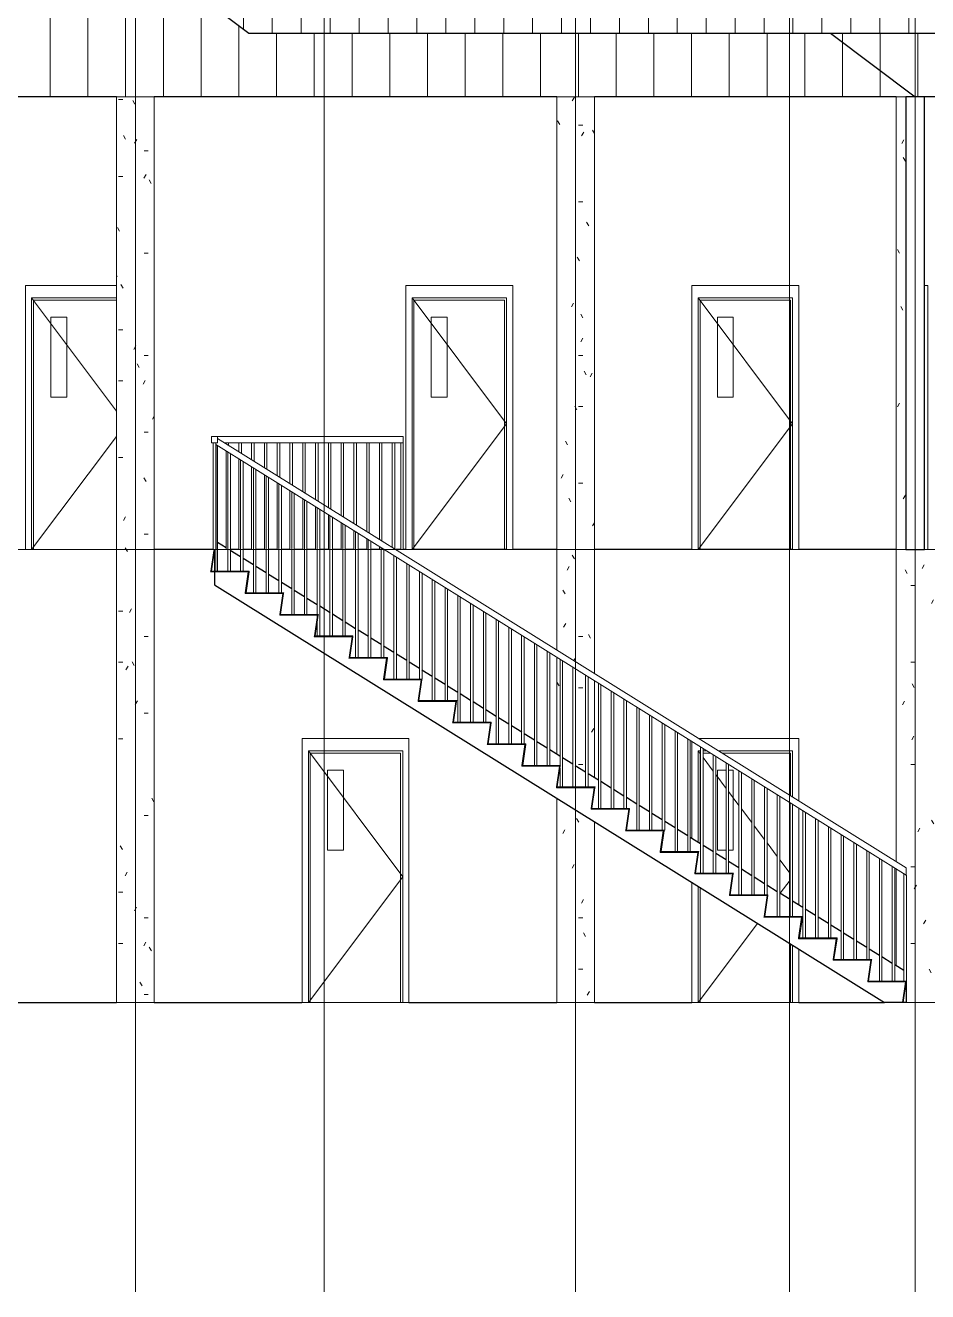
# Model space of a CAD drawing. Header units: millimetres. Extents: x 5566 to 87041, y 4768 to 57472.
# Drawn here: x 64857 to 72032, y 42087 to 52151 of the extents above; entities that cross this region are included whole.
import ezdxf

# ---------------------------------------------------------------- set-up
doc = ezdxf.new("R2010")
doc.units = ezdxf.units.MM
doc.layers.get('0').update_dxf_attribs({"color": 250})
for name, color, linetype, lineweight in [('A-DOOR', 255, 'Continuous', 15), ('A-DOOR-FRAM', 255, 'Continuous', 18), ('A-FLOR-HRAL', 255, 'Continuous', 9)]:
    doc.layers.add(name, color=color, linetype=linetype, lineweight=lineweight)
pattern_1 = [(0, (70270.64, 49527.88), (812.8, 203.2), [33.528, -576.072, 33.528, -576.072, -3251.2]), (0, (70270.64, 49527.88), (812.8, 203.2), [-1219.2, 33.528, -1185.672, 33.528, -576.072, -1422.4]), (0, (70270.64, 49527.88), (812.8, 203.2), [-3048, 33.528, -372.872, 33.528, -982.472]), (120, (70575.44, 49629.48), (-582.3764, 602.3054), [33.528, -576.072, 33.528, -3827.272]), (120, (70575.44, 49629.48), (-582.3764, 602.3054), [-643.128, -576.072, 33.528, -1185.672, -2032]), (120, (70575.44, 49629.48), (-582.3764, 602.3054), [-2438.4, 33.528, -576.072, 33.528, -1388.872]), (120, (70575.44, 49629.48), (-582.3764, 602.3054), [-3081.528, -372.872, 33.528, -982.472]), (240, (70677.04, 50035.88), (-230.4236, -805.5054), [33.528, -576.072, 33.528, -3827.272]), (240, (70677.04, 50035.88), (-230.4236, -805.5054), [-643.128, -576.072, 33.528, -1185.672, -2032]), (240, (70677.04, 50035.88), (-230.4236, -805.5054), [-2438.4, 33.528, -576.072, 33.528, -1388.872]), (240, (70677.04, 50035.88), (-230.4236, -805.5054), [-3081.528, -372.872, 33.528, -982.472])]

# ---------------------------------------------------------------- blocks, each defined once
blk = doc.blocks.new('M_Door-Passage-Single-Vision_Lite - 750 x 2000mm-V1-Section 3')
at = {"layer": 'A-DOOR'}
for p, q in [((-5447, 2000), (-4697, 1000)), ((-5295, 1848), (-5168, 1848)), ((-5295, 1213), (-5295, 1848)), ((-5168, 1848), (-5168, 1213)), ((-5168, 1213), (-5295, 1213)), ((-4697, 1000), (-5447, 0)), ((-5432, 0), (-4713, 0))]:
    blk.add_line(p, q, dxfattribs=at)
at = {"layer": 'A-DOOR-FRAM'}
for p, q in [((-4647, 2100), (-5497, 2100)), ((-5497, 2100), (-5497, 0)), ((-4647, 2100), (-4647, 0)), ((-5447, 2000), (-4697, 2000)), ((-5447, 0), (-5447, 2000)), ((-5432, 1984), (-4713, 1984)), ((-5432, 0), (-5432, 1984)), ((-4713, 1984), (-4713, 0)), ((-4697, 2000), (-4697, 0)), ((-5497, 0), (-5447, 0)), ((-5447, 0), (-5432, 0)), ((-4697, 0), (-4713, 0)), ((-4647, 0), (-4697, 0))]:
    blk.add_line(p, q, dxfattribs=at)
blk = doc.blocks.new('M_Door-Passage-Single-Vision_Lite - 750 x 2000mm-V2-Section 3')
at = {"layer": 'A-DOOR'}
for p, q in [((-2347, 2000), (-2328, 1974)), ((-2308, 1948), (-2227, 1839)), ((-2207, 1812), (-2125, 1703)), ((-2195, 1848), (-2125, 1848)), ((-2195, 1213), (-2195, 1848)), ((-2105, 1848), (-2068, 1848)), ((-2068, 1848), (-2068, 1213)), ((-2105, 1677), (-2023, 1568)), ((-2003, 1541), (-1922, 1432)), ((-1902, 1406), (-1820, 1297)), ((-2125, 1213), (-2195, 1213)), ((-2068, 1213), (-2105, 1213)), ((-1800, 1270), (-1719, 1161)), ((-1699, 1135), (-1617, 1026)), ((-1617, 974), (-1695, 870)), ((-1876, 629), (-2347, 0)), ((-2332, 0), (-1613, 0))]:
    blk.add_line(p, q, dxfattribs=at)
at = {"layer": 'A-DOOR-FRAM'}
for p, q in [((-2397, 2075), (-2397, 1308)), ((-1547, 2100), (-2343, 2100)), ((-1547, 2100), (-1547, 1604)), ((-2347, 2000), (-2328, 2000)), ((-2347, 1277), (-2347, 2000)), ((-2332, 1984), (-2328, 1984)), ((-2332, 1267), (-2332, 1984)), ((-2308, 2000), (-2277, 2000)), ((-2308, 1984), (-2251, 1984)), ((-2182, 2000), (-1597, 2000)), ((-2157, 1984), (-1613, 1984)), ((-1613, 1984), (-1613, 1645)), ((-1597, 2000), (-1597, 1636)), ((-1547, 1545), (-1547, 778)), ((-2397, 954), (-2397, 0)), ((-2347, 0), (-2347, 923)), ((-2332, 0), (-2332, 913)), ((-1613, 466), (-1613, 0)), ((-1597, 456), (-1597, 0)), ((-1547, 425), (-1547, 0)), ((-2397, 0), (-2347, 0)), ((-2347, 0), (-2332, 0)), ((-1597, 0), (-1613, 0)), ((-1547, 0), (-1597, 0))]:
    blk.add_line(p, q, dxfattribs=at)
blk = doc.blocks.new('M_Door-Passage-Single-Vision_Lite - 750 x 2000mm-V4-Section 3')
at = {"layer": 'A-DOOR'}
for p, q in [((-2347, 5600), (-1597, 4600)), ((-2195, 5448), (-2068, 5448)), ((-2195, 4813), (-2195, 5448)), ((-2068, 5448), (-2068, 4813)), ((-2068, 4813), (-2195, 4813)), ((-1597, 4600), (-2347, 3600))]:
    blk.add_line(p, q, dxfattribs=at)
at = {"layer": 'A-DOOR-FRAM'}
for p, q in [((-1547, 5700), (-2397, 5700)), ((-2397, 5700), (-2397, 3600)), ((-1547, 5700), (-1547, 3600)), ((-2347, 5600), (-1597, 5600)), ((-2347, 3600), (-2347, 5600)), ((-2332, 5584), (-1613, 5584)), ((-2332, 3600), (-2332, 5584)), ((-1613, 5584), (-1613, 3600)), ((-1597, 5600), (-1597, 3600)), ((-2397, 3600), (-2347, 3600)), ((-1547, 3600), (-1597, 3600))]:
    blk.add_line(p, q, dxfattribs=at)
blk = doc.blocks.new('M_Door-Passage-Single-Vision_Lite - 750 x 2000mm-V5-Section 3')
at = {"layer": 'A-DOOR'}
for p, q in [((-7647, 5600), (-6972, 4700)), ((-7495, 5448), (-7368, 5448)), ((-7495, 4813), (-7495, 5448)), ((-7368, 5448), (-7368, 4813)), ((-7368, 4813), (-7495, 4813)), ((-6972, 4500), (-7647, 3600)), ((-7632, 3600), (-6972, 3600))]:
    blk.add_line(p, q, dxfattribs=at)
at = {"layer": 'A-DOOR-FRAM'}
for p, q in [((-6972, 5700), (-7697, 5700)), ((-7697, 5700), (-7697, 3600)), ((-7647, 5600), (-6972, 5600)), ((-7647, 3600), (-7647, 5600)), ((-7632, 5584), (-6972, 5584)), ((-7632, 3600), (-7632, 5584)), ((-7697, 3600), (-7647, 3600)), ((-7647, 3600), (-7632, 3600))]:
    blk.add_line(p, q, dxfattribs=at)
blk = doc.blocks.new('M_Door-Passage-Single-Vision_Lite - 750 x 2000mm-V3-Section 3')
at = {"layer": 'A-DOOR-FRAM'}
for p, q in [((2478, 2100), (2453, 2100)), ((2478, 2100), (2478, 0)), ((2478, 0), (2453, 0))]:
    blk.add_line(p, q, dxfattribs=at)
blk = doc.blocks.new('Railing - 20mm-1718728-Section 3')
at = {"layer": 'A-FLOR-HRAL'}
for p, q in [((-6169, 4426), (-6169, 3429)), ((-6189, 3429), (-6189, 3600))]:
    blk.add_line(p, q, dxfattribs=at)
blk = doc.blocks.new('Railing - 20mm-1718726-Section 3')
at = {"layer": 'A-FLOR-HRAL'}
for p, q in [((-6087, 3429), (-6087, 4376)), ((-6067, 4363), (-6067, 3429))]:
    blk.add_line(p, q, dxfattribs=at)
blk = doc.blocks.new('Railing - 20mm-1718724-Section 3')
at = {"layer": 'A-FLOR-HRAL'}
for p, q in [((-5986, 3429), (-5986, 4312)), ((-5966, 4300), (-5966, 3429))]:
    blk.add_line(p, q, dxfattribs=at)
blk = doc.blocks.new('Railing - 20mm-1718722-Section 3')
at = {"layer": 'A-FLOR-HRAL'}
for p, q in [((-5884, 3257), (-5884, 4249)), ((-5864, 4236), (-5864, 3257))]:
    blk.add_line(p, q, dxfattribs=at)
blk = doc.blocks.new('Railing - 20mm-1718720-Section 3')
at = {"layer": 'A-FLOR-HRAL'}
for p, q in [((-5783, 3257), (-5783, 4185)), ((-5763, 4173), (-5763, 3257))]:
    blk.add_line(p, q, dxfattribs=at)
blk = doc.blocks.new('Railing - 20mm-1718718-Section 3')
at = {"layer": 'A-FLOR-HRAL'}
for p, q in [((-5681, 3257), (-5681, 4122)), ((-5661, 4110), (-5661, 3257))]:
    blk.add_line(p, q, dxfattribs=at)
blk = doc.blocks.new('Railing - 20mm-1718716-Section 3')
at = {"layer": 'A-FLOR-HRAL'}
for p, q in [((-5579, 3086), (-5579, 4059)), ((-5559, 4046), (-5559, 3086))]:
    blk.add_line(p, q, dxfattribs=at)
blk = doc.blocks.new('Railing - 20mm-1718714-Section 3')
at = {"layer": 'A-FLOR-HRAL'}
for p, q in [((-5478, 3086), (-5478, 3995)), ((-5458, 3983), (-5458, 3086))]:
    blk.add_line(p, q, dxfattribs=at)
blk = doc.blocks.new('Railing - 20mm-1718712-Section 3')
at = {"layer": 'A-FLOR-HRAL'}
for p, q in [((-5376, 3086), (-5376, 3932)), ((-5356, 3920), (-5356, 2914)), ((-5376, 3068), (-5376, 3080)), ((-5376, 2914), (-5376, 3027))]:
    blk.add_line(p, q, dxfattribs=at)
blk = doc.blocks.new('Railing - 20mm-1718710-Section 3')
at = {"layer": 'A-FLOR-HRAL'}
for p, q in [((-5275, 2914), (-5275, 3869)), ((-5255, 3856), (-5255, 2914))]:
    blk.add_line(p, q, dxfattribs=at)
blk = doc.blocks.new('Railing - 20mm-1718708-Section 3')
at = {"layer": 'A-FLOR-HRAL'}
for p, q in [((-5173, 2914), (-5173, 3805)), ((-5153, 3793), (-5153, 2914))]:
    blk.add_line(p, q, dxfattribs=at)
blk = doc.blocks.new('Railing - 20mm-1718706-Section 3')
at = {"layer": 'A-FLOR-HRAL'}
for p, q in [((-5071, 2743), (-5071, 3742)), ((-5051, 3730), (-5051, 2743))]:
    blk.add_line(p, q, dxfattribs=at)
blk = doc.blocks.new('Railing - 20mm-1718704-Section 3')
at = {"layer": 'A-FLOR-HRAL'}
for p, q in [((-4970, 2743), (-4970, 3679)), ((-4950, 3666), (-4950, 2743))]:
    blk.add_line(p, q, dxfattribs=at)
blk = doc.blocks.new('Railing - 20mm-1718702-Section 3')
at = {"layer": 'A-FLOR-HRAL'}
for p, q in [((-4868, 2743), (-4868, 3615)), ((-4848, 3603), (-4848, 2743))]:
    blk.add_line(p, q, dxfattribs=at)
blk = doc.blocks.new('Railing - 20mm-1718700-Section 3')
at = {"layer": 'A-FLOR-HRAL'}
for p, q in [((-4767, 2571), (-4767, 3552)), ((-4747, 3540), (-4747, 2571))]:
    blk.add_line(p, q, dxfattribs=at)
blk = doc.blocks.new('Railing - 20mm-1718698-Section 3')
at = {"layer": 'A-FLOR-HRAL'}
for p, q in [((-4665, 2571), (-4665, 3489)), ((-4645, 3476), (-4645, 2571))]:
    blk.add_line(p, q, dxfattribs=at)
blk = doc.blocks.new('Railing - 20mm-1718696-Section 3')
at = {"layer": 'A-FLOR-HRAL'}
for p, q in [((-4563, 2571), (-4563, 3425)), ((-4543, 3413), (-4543, 2571))]:
    blk.add_line(p, q, dxfattribs=at)
blk = doc.blocks.new('Railing - 20mm-1718694-Section 3')
at = {"layer": 'A-FLOR-HRAL'}
for p, q in [((-4462, 2400), (-4462, 3362)), ((-4442, 3350), (-4442, 2400))]:
    blk.add_line(p, q, dxfattribs=at)
blk = doc.blocks.new('Railing - 20mm-1718692-Section 3')
at = {"layer": 'A-FLOR-HRAL'}
for p, q in [((-4360, 2400), (-4360, 3299)), ((-4340, 3286), (-4340, 2400))]:
    blk.add_line(p, q, dxfattribs=at)
blk = doc.blocks.new('Railing - 20mm-1694394-Section 3')
at = {"layer": 'A-FLOR-HRAL'}
for p, q in [((-4259, 2229), (-4259, 3235)), ((-4239, 3223), (-4239, 2229))]:
    blk.add_line(p, q, dxfattribs=at)
blk = doc.blocks.new('Railing - 20mm-1694392-Section 3')
at = {"layer": 'A-FLOR-HRAL'}
for p, q in [((-4157, 2229), (-4157, 3172)), ((-4137, 3160), (-4137, 2229))]:
    blk.add_line(p, q, dxfattribs=at)
blk = doc.blocks.new('Railing - 20mm-1694390-Section 3')
at = {"layer": 'A-FLOR-HRAL'}
for p, q in [((-4055, 2229), (-4055, 3109)), ((-4035, 3096), (-4035, 2229))]:
    blk.add_line(p, q, dxfattribs=at)
blk = doc.blocks.new('Railing - 20mm-1694388-Section 3')
at = {"layer": 'A-FLOR-HRAL'}
for p, q in [((-3954, 2057), (-3954, 3045)), ((-3934, 3033), (-3934, 2057))]:
    blk.add_line(p, q, dxfattribs=at)
blk = doc.blocks.new('Railing - 20mm-1694386-Section 3')
at = {"layer": 'A-FLOR-HRAL'}
for p, q in [((-3852, 2057), (-3852, 2982)), ((-3832, 2970), (-3832, 2057))]:
    blk.add_line(p, q, dxfattribs=at)
blk = doc.blocks.new('Railing - 20mm-1694384-Section 3')
at = {"layer": 'A-FLOR-HRAL'}
for p, q in [((-3751, 2057), (-3751, 2919)), ((-3731, 2906), (-3731, 2057))]:
    blk.add_line(p, q, dxfattribs=at)
blk = doc.blocks.new('Railing - 20mm-1694382-Section 3')
at = {"layer": 'A-FLOR-HRAL'}
for p, q in [((-3649, 1886), (-3649, 2855)), ((-3629, 2843), (-3629, 1886))]:
    blk.add_line(p, q, dxfattribs=at)
blk = doc.blocks.new('Railing - 20mm-1694380-Section 3')
at = {"layer": 'A-FLOR-HRAL'}
for p, q in [((-3547, 1886), (-3547, 2792)), ((-3527, 2780), (-3527, 1886))]:
    blk.add_line(p, q, dxfattribs=at)
blk = doc.blocks.new('Railing - 20mm-1694378-Section 3')
at = {"layer": 'A-FLOR-HRAL'}
for p, q in [((-3446, 1886), (-3446, 2729)), ((-3426, 2716), (-3426, 1714)), ((-3446, 1714), (-3446, 1864))]:
    blk.add_line(p, q, dxfattribs=at)
blk = doc.blocks.new('Railing - 20mm-1694376-Section 3')
at = {"layer": 'A-FLOR-HRAL'}
for p, q in [((-3344, 1714), (-3344, 2665)), ((-3324, 2653), (-3324, 1714))]:
    blk.add_line(p, q, dxfattribs=at)
blk = doc.blocks.new('Railing - 20mm-1694374-Section 3')
at = {"layer": 'A-FLOR-HRAL'}
for p, q in [((-3243, 1714), (-3243, 2602)), ((-3223, 2590), (-3223, 1714))]:
    blk.add_line(p, q, dxfattribs=at)
blk = doc.blocks.new('Railing - 20mm-1694372-Section 3')
at = {"layer": 'A-FLOR-HRAL'}
for p, q in [((-3141, 1543), (-3141, 2539)), ((-3121, 2526), (-3121, 1543))]:
    blk.add_line(p, q, dxfattribs=at)
blk = doc.blocks.new('Railing - 20mm-1694370-Section 3')
at = {"layer": 'A-FLOR-HRAL'}
for p, q in [((-3039, 1543), (-3039, 2475)), ((-3019, 2463), (-3019, 1543))]:
    blk.add_line(p, q, dxfattribs=at)
blk = doc.blocks.new('Railing - 20mm-1694368-Section 3')
at = {"layer": 'A-FLOR-HRAL'}
for p, q in [((-2938, 1543), (-2938, 2412)), ((-2918, 2400), (-2918, 1543))]:
    blk.add_line(p, q, dxfattribs=at)
blk = doc.blocks.new('Railing - 20mm-1694366-Section 3')
at = {"layer": 'A-FLOR-HRAL'}
for p, q in [((-2836, 1371), (-2836, 2349)), ((-2816, 2336), (-2816, 1371))]:
    blk.add_line(p, q, dxfattribs=at)
blk = doc.blocks.new('Railing - 20mm-1694364-Section 3')
at = {"layer": 'A-FLOR-HRAL'}
for p, q in [((-2735, 1371), (-2735, 2285)), ((-2715, 2273), (-2715, 1371))]:
    blk.add_line(p, q, dxfattribs=at)
blk = doc.blocks.new('Railing - 20mm-1694362-Section 3')
at = {"layer": 'A-FLOR-HRAL'}
for p, q in [((-2633, 1371), (-2633, 2222)), ((-2613, 2210), (-2613, 1371)), ((-2618, 1371), (-2613, 1371))]:
    blk.add_line(p, q, dxfattribs=at)
blk = doc.blocks.new('Railing - 20mm-1694360-Section 3')
at = {"layer": 'A-FLOR-HRAL'}
for p, q in [((-2531, 1200), (-2531, 2159)), ((-2511, 2146), (-2511, 1200))]:
    blk.add_line(p, q, dxfattribs=at)
blk = doc.blocks.new('Railing - 20mm-1694358-Section 3')
at = {"layer": 'A-FLOR-HRAL'}
for p, q in [((-2430, 1200), (-2430, 2095)), ((-2410, 2083), (-2410, 1200))]:
    blk.add_line(p, q, dxfattribs=at)
blk = doc.blocks.new('Railing - 20mm-1694356-Section 3')
at = {"layer": 'A-FLOR-HRAL'}
for p, q in [((-2328, 1029), (-2328, 2032)), ((-2308, 2020), (-2308, 1029))]:
    blk.add_line(p, q, dxfattribs=at)
blk = doc.blocks.new('Railing - 20mm-1694354-Section 3')
at = {"layer": 'A-FLOR-HRAL'}
for p, q in [((-2227, 1029), (-2227, 1969)), ((-2207, 1956), (-2207, 1029))]:
    blk.add_line(p, q, dxfattribs=at)
blk = doc.blocks.new('Railing - 20mm-1694352-Section 3')
at = {"layer": 'A-FLOR-HRAL'}
for p, q in [((-2125, 1029), (-2125, 1905)), ((-2105, 1893), (-2105, 1029))]:
    blk.add_line(p, q, dxfattribs=at)
blk = doc.blocks.new('Railing - 20mm-1694350-Section 3')
at = {"layer": 'A-FLOR-HRAL'}
for p, q in [((-2023, 857), (-2023, 1842)), ((-2003, 1830), (-2003, 857))]:
    blk.add_line(p, q, dxfattribs=at)
blk = doc.blocks.new('Railing - 20mm-1694348-Section 3')
at = {"layer": 'A-FLOR-HRAL'}
for p, q in [((-1922, 857), (-1922, 1779)), ((-1902, 1766), (-1902, 857))]:
    blk.add_line(p, q, dxfattribs=at)
blk = doc.blocks.new('Railing - 20mm-1694346-Section 3')
at = {"layer": 'A-FLOR-HRAL'}
for p, q in [((-1820, 857), (-1820, 1715)), ((-1800, 1703), (-1800, 857))]:
    blk.add_line(p, q, dxfattribs=at)
blk = doc.blocks.new('Railing - 20mm-1694344-Section 3')
at = {"layer": 'A-FLOR-HRAL'}
for p, q in [((-1719, 686), (-1719, 1652)), ((-1699, 1640), (-1699, 686))]:
    blk.add_line(p, q, dxfattribs=at)
blk = doc.blocks.new('Railing - 20mm-1694342-Section 3')
at = {"layer": 'A-FLOR-HRAL'}
for p, q in [((-1617, 686), (-1617, 1589)), ((-1597, 1576), (-1597, 686))]:
    blk.add_line(p, q, dxfattribs=at)
blk = doc.blocks.new('Railing - 20mm-1694340-Section 3')
at = {"layer": 'A-FLOR-HRAL'}
for p, q in [((-1515, 514), (-1515, 1525)), ((-1495, 1513), (-1495, 514))]:
    blk.add_line(p, q, dxfattribs=at)
blk = doc.blocks.new('Railing - 20mm-1694338-Section 3')
at = {"layer": 'A-FLOR-HRAL'}
for p, q in [((-1414, 514), (-1414, 1462)), ((-1394, 1450), (-1394, 514))]:
    blk.add_line(p, q, dxfattribs=at)
blk = doc.blocks.new('Railing - 20mm-1694336-Section 3')
at = {"layer": 'A-FLOR-HRAL'}
for p, q in [((-1312, 514), (-1312, 1399)), ((-1292, 1386), (-1292, 514))]:
    blk.add_line(p, q, dxfattribs=at)
blk = doc.blocks.new('Railing - 20mm-1694334-Section 3')
at = {"layer": 'A-FLOR-HRAL'}
for p, q in [((-1211, 343), (-1211, 1335)), ((-1191, 1323), (-1191, 343))]:
    blk.add_line(p, q, dxfattribs=at)
blk = doc.blocks.new('Railing - 20mm-1694332-Section 3')
at = {"layer": 'A-FLOR-HRAL'}
for p, q in [((-1109, 343), (-1109, 1272)), ((-1089, 1260), (-1089, 343))]:
    blk.add_line(p, q, dxfattribs=at)
blk = doc.blocks.new('Railing - 20mm-1694330-Section 3')
at = {"layer": 'A-FLOR-HRAL'}
for p, q in [((-1007, 343), (-1007, 1209)), ((-987, 1196), (-987, 343))]:
    blk.add_line(p, q, dxfattribs=at)
blk = doc.blocks.new('Railing - 20mm-1694328-Section 3')
at = {"layer": 'A-FLOR-HRAL'}
for p, q in [((-906, 171), (-906, 1145)), ((-886, 1133), (-886, 171))]:
    blk.add_line(p, q, dxfattribs=at)
blk = doc.blocks.new('Railing - 20mm-1694326-Section 3')
at = {"layer": 'A-FLOR-HRAL'}
for p, q in [((-804, 171), (-804, 1082)), ((-784, 1070), (-784, 171))]:
    blk.add_line(p, q, dxfattribs=at)
blk = doc.blocks.new('Railing - 20mm-1694324-Section 3')
at = {"layer": 'A-FLOR-HRAL'}
for p, q in [((-6173, 4429), (-6173, 3429)), ((-6193, 3429), (-6193, 3600))]:
    blk.add_line(p, q, dxfattribs=at)
blk = doc.blocks.new('Railing - 20mm-1694322-Section 3')
at = {"layer": 'A-FLOR-HRAL'}
for p, q in [((-712, 171), (-712, 1025)), ((-692, 1012), (-692, 171))]:
    blk.add_line(p, q, dxfattribs=at)
blk = doc.blocks.new('Railing - Railing-1694290-Section 3')
for name in ['Railing - 20mm-1694324-Section 3', 'Railing - 20mm-1718728-Section 3', 'Railing - 20mm-1718726-Section 3', 'Railing - 20mm-1718724-Section 3', 'Railing - 20mm-1718722-Section 3', 'Railing - 20mm-1718720-Section 3', 'Railing - 20mm-1718718-Section 3', 'Railing - 20mm-1718716-Section 3', 'Railing - 20mm-1718714-Section 3', 'Railing - 20mm-1718712-Section 3', 'Railing - 20mm-1718710-Section 3', 'Railing - 20mm-1718708-Section 3', 'Railing - 20mm-1718706-Section 3', 'Railing - 20mm-1718704-Section 3', 'Railing - 20mm-1718702-Section 3', 'Railing - 20mm-1718700-Section 3', 'Railing - 20mm-1718698-Section 3', 'Railing - 20mm-1718696-Section 3', 'Railing - 20mm-1718694-Section 3', 'Railing - 20mm-1718692-Section 3', 'Railing - 20mm-1694394-Section 3', 'Railing - 20mm-1694392-Section 3', 'Railing - 20mm-1694390-Section 3', 'Railing - 20mm-1694388-Section 3', 'Railing - 20mm-1694386-Section 3', 'Railing - 20mm-1694384-Section 3', 'Railing - 20mm-1694382-Section 3', 'Railing - 20mm-1694380-Section 3', 'Railing - 20mm-1694378-Section 3', 'Railing - 20mm-1694376-Section 3', 'Railing - 20mm-1694374-Section 3', 'Railing - 20mm-1694372-Section 3', 'Railing - 20mm-1694370-Section 3', 'Railing - 20mm-1694368-Section 3', 'Railing - 20mm-1694366-Section 3', 'Railing - 20mm-1694364-Section 3', 'Railing - 20mm-1694362-Section 3', 'Railing - 20mm-1694360-Section 3', 'Railing - 20mm-1694358-Section 3', 'Railing - 20mm-1694356-Section 3', 'Railing - 20mm-1694354-Section 3', 'Railing - 20mm-1694352-Section 3', 'Railing - 20mm-1694350-Section 3', 'Railing - 20mm-1694348-Section 3', 'Railing - 20mm-1694346-Section 3', 'Railing - 20mm-1694344-Section 3', 'Railing - 20mm-1694342-Section 3', 'Railing - 20mm-1694340-Section 3', 'Railing - 20mm-1694338-Section 3', 'Railing - 20mm-1694336-Section 3', 'Railing - 20mm-1694334-Section 3', 'Railing - 20mm-1694332-Section 3', 'Railing - 20mm-1694330-Section 3', 'Railing - 20mm-1694328-Section 3', 'Railing - 20mm-1694326-Section 3', 'Railing - 20mm-1694322-Section 3']:
    blk.add_blockref(name, (0, 0))
blk = doc.blocks.new('Top Rail Type - Top Rail_Internal_-1694300-Section 3')
at = {"layer": 'A-FLOR-HRAL'}
for p, q in [((-6183, 4435), (-693, 1013)), ((-693, 1071), (-6168, 4484)), ((-693, 1071), (-693, 1013))]:
    blk.add_line(p, q, dxfattribs=at)
blk = doc.blocks.new('Railing - 20mm-V8-Section 3')
at = {"layer": 'A-FLOR-HRAL'}
for p, q in [((-4712, 3600), (-4712, 4450)), ((-4692, 3600), (-4692, 4450)), ((-4712, 3600), (-4692, 3600))]:
    blk.add_line(p, q, dxfattribs=at)
blk = doc.blocks.new('Railing - 20mm-V9-Section 3')
at = {"layer": 'A-FLOR-HRAL'}
for p, q in [((-6203, 4450), (-6203, 3600)), ((-6183, 3600), (-6183, 4450)), ((-6203, 3600), (-6183, 3600))]:
    blk.add_line(p, q, dxfattribs=at)
blk = doc.blocks.new('Railing - 20mm-V10-Section 3')
at = {"layer": 'A-FLOR-HRAL'}
for p, q in [((-6101, 4443), (-6101, 4450)), ((-6081, 4430), (-6081, 4450)), ((-6101, 3600), (-6101, 4384)), ((-6101, 3600), (-6087, 3600))]:
    blk.add_line(p, q, dxfattribs=at)
blk = doc.blocks.new('Railing - 20mm-V11-Section 3')
at = {"layer": 'A-FLOR-HRAL'}
for p, q in [((-5999, 4380), (-5999, 4450)), ((-5979, 4367), (-5979, 4450)), ((-5999, 3600), (-5999, 4321)), ((-5999, 3600), (-5986, 3600))]:
    blk.add_line(p, q, dxfattribs=at)
blk = doc.blocks.new('Railing - 20mm-V12-Section 3')
at = {"layer": 'A-FLOR-HRAL'}
for p, q in [((-5898, 4316), (-5898, 4450)), ((-5878, 4304), (-5878, 4450)), ((-5898, 3600), (-5898, 4257)), ((-5898, 3600), (-5884, 3600))]:
    blk.add_line(p, q, dxfattribs=at)
blk = doc.blocks.new('Railing - 20mm-V13-Section 3')
at = {"layer": 'A-FLOR-HRAL'}
for p, q in [((-5796, 4253), (-5796, 4450)), ((-5776, 4240), (-5776, 4450)), ((-5796, 3600), (-5796, 4194)), ((-5796, 3600), (-5783, 3600))]:
    blk.add_line(p, q, dxfattribs=at)
blk = doc.blocks.new('Railing - 20mm-V14-Section 3')
at = {"layer": 'A-FLOR-HRAL'}
for p, q in [((-5695, 4190), (-5695, 4450)), ((-5675, 4177), (-5675, 4450)), ((-5695, 3600), (-5695, 4131)), ((-5695, 3600), (-5681, 3600))]:
    blk.add_line(p, q, dxfattribs=at)
blk = doc.blocks.new('Railing - 20mm-V15-Section 3')
at = {"layer": 'A-FLOR-HRAL'}
for p, q in [((-5593, 4126), (-5593, 4450)), ((-5573, 4114), (-5573, 4450)), ((-5593, 3600), (-5593, 4067)), ((-5593, 3600), (-5579, 3600))]:
    blk.add_line(p, q, dxfattribs=at)
blk = doc.blocks.new('Railing - 20mm-V16-Section 3')
at = {"layer": 'A-FLOR-HRAL'}
for p, q in [((-5491, 4063), (-5491, 4450)), ((-5471, 4050), (-5471, 4450)), ((-5491, 3600), (-5491, 4004)), ((-5491, 3600), (-5478, 3600))]:
    blk.add_line(p, q, dxfattribs=at)
blk = doc.blocks.new('Railing - 20mm-V17-Section 3')
at = {"layer": 'A-FLOR-HRAL'}
for p, q in [((-5390, 4000), (-5390, 4450)), ((-5370, 3987), (-5370, 4450)), ((-5390, 3600), (-5390, 3941)), ((-5390, 3600), (-5376, 3600))]:
    blk.add_line(p, q, dxfattribs=at)
blk = doc.blocks.new('Railing - 20mm-V18-Section 3')
at = {"layer": 'A-FLOR-HRAL'}
for p, q in [((-5288, 3936), (-5288, 4450)), ((-5268, 3924), (-5268, 4450)), ((-5288, 3600), (-5288, 3877)), ((-5288, 3600), (-5275, 3600))]:
    blk.add_line(p, q, dxfattribs=at)
blk = doc.blocks.new('Railing - 20mm-V19-Section 3')
at = {"layer": 'A-FLOR-HRAL'}
for p, q in [((-5187, 3873), (-5187, 4450)), ((-5167, 3860), (-5167, 4450)), ((-5187, 3600), (-5187, 3814)), ((-5187, 3600), (-5173, 3600))]:
    blk.add_line(p, q, dxfattribs=at)
blk = doc.blocks.new('Railing - 20mm-V20-Section 3')
at = {"layer": 'A-FLOR-HRAL'}
for p, q in [((-5085, 3810), (-5085, 4450)), ((-5065, 3797), (-5065, 4450)), ((-5085, 3600), (-5085, 3751)), ((-5085, 3600), (-5071, 3600))]:
    blk.add_line(p, q, dxfattribs=at)
blk = doc.blocks.new('Railing - 20mm-V21-Section 3')
at = {"layer": 'A-FLOR-HRAL'}
for p, q in [((-4983, 3746), (-4983, 4450)), ((-4963, 3734), (-4963, 4450)), ((-4983, 3600), (-4983, 3687)), ((-4983, 3600), (-4970, 3600))]:
    blk.add_line(p, q, dxfattribs=at)
blk = doc.blocks.new('Railing - 20mm-V22-Section 3')
at = {"layer": 'A-FLOR-HRAL'}
for p, q in [((-4882, 3683), (-4882, 4450)), ((-4862, 3670), (-4862, 4450)), ((-4882, 3600), (-4882, 3624)), ((-4882, 3600), (-4868, 3600))]:
    blk.add_line(p, q, dxfattribs=at)
blk = doc.blocks.new('Railing - 20mm-V23-Section 3')
at = {"layer": 'A-FLOR-HRAL'}
for p, q in [((-4780, 3620), (-4780, 4450)), ((-4760, 3607), (-4760, 4450))]:
    blk.add_line(p, q, dxfattribs=at)
blk = doc.blocks.new('Railing - Railing-1718751-Section 3')
at = {"layer": 'A-FLOR-HRAL'}
for p, q in [((-6218, 4500), (-6218, 4450)), ((-6168, 4500), (-6218, 4500)), ((-6218, 4450), (-6168, 4450)), ((-6168, 4450), (-6168, 4500)), ((-4693, 4500), (-6168, 4500)), ((-4693, 4450), (-6112, 4450)), ((-4693, 4500), (-4693, 4450))]:
    blk.add_line(p, q, dxfattribs=at)
for name in ['Railing - 20mm-V9-Section 3', 'Railing - 20mm-V10-Section 3', 'Railing - 20mm-V11-Section 3', 'Railing - 20mm-V12-Section 3', 'Railing - 20mm-V13-Section 3', 'Railing - 20mm-V14-Section 3', 'Railing - 20mm-V15-Section 3', 'Railing - 20mm-V16-Section 3', 'Railing - 20mm-V17-Section 3', 'Railing - 20mm-V18-Section 3', 'Railing - 20mm-V19-Section 3', 'Railing - 20mm-V20-Section 3', 'Railing - 20mm-V21-Section 3', 'Railing - 20mm-V22-Section 3', 'Railing - 20mm-V23-Section 3', 'Railing - 20mm-V8-Section 3']:
    blk.add_blockref(name, (0, 0))
blk = doc.blocks.new('Top Rail Type - Top Rail_Internal_-1718892-Section 3')
at = {"layer": 'A-FLOR-HRAL'}
for p, q in [((-6218, 4500), (-6218, 4450)), ((-6168, 4500), (-6218, 4500)), ((-6218, 4450), (-6168, 4450)), ((-6168, 4450), (-6168, 4500)), ((-4693, 4500), (-6168, 4500)), ((-4693, 4450), (-6112, 4450)), ((-4693, 4500), (-4693, 4450))]:
    blk.add_line(p, q, dxfattribs=at)

msp = doc.modelspace()

# ---------------------------------------------------------------- hatches: boundary and pattern name
at = {"lineweight": 9}
h = msp.add_hatch(dxfattribs=at)
h.set_pattern_fill('FP_2', color=256, style=0, pattern_type=2)
h.set_pattern_definition([(0, (70270.64, 49527.88), (0, 230), []), (90, (70270.64, 49527.88), (-230, 1e-14), [])])
h.paths.add_polyline_path([(62731.88963, 51584.12846), (65019.38963, 53299.75346), (66634.27822, 52088.58702), (74259.27822, 52088.58702), (74931.88963, 51584.12846), (74931.88963, 51709.12846), (74259.27822, 52213.58702), (66634.27822, 52213.58702), (65019.38963, 53424.75346), (62731.88963, 51709.12846)])
h = msp.add_hatch(dxfattribs=at)
h.set_pattern_fill('FP_3', color=256, style=0, pattern_type=2)
h.set_pattern_definition([(90, (72554.33, 56206.77), (-300, 2e-14), [])])
h.paths.add_polyline_path([(70881.88963, 51584.12846), (71931.88963, 51584.12846), (71259.27822, 52088.58702), (66634.27822, 52088.58702), (65019.38963, 53299.75346), (62731.88963, 51584.12846), (70271.29213, 51584.12846)])
h = msp.add_hatch(dxfattribs=at)
h.set_pattern_fill('FP_5', color=256, style=0, pattern_type=2)
h.set_pattern_definition([(90, (72554.33, 54958.77), (-300, 2e-14), [])])
h.paths.add_polyline_path([(71947.83486, 51584.12846), (74931.88963, 51584.12846), (74259.27822, 52088.58702), (71259.27822, 52088.58702), (71931.88963, 51584.12846)])
h = msp.add_hatch(dxfattribs=at)
h.set_pattern_fill('FP_1', color=256, style=0, pattern_type=2)
h.set_pattern_definition(pattern_1)
h.paths.add_polyline_path([(65881.88963, 44384.12846), (65881.88963, 51584.12846), (65581.88963, 51584.12846), (65581.88963, 44384.12846)])
h = msp.add_hatch(dxfattribs=at)
h.set_pattern_fill('FP_1', color=256, style=0, pattern_type=2)
h.set_pattern_definition(pattern_1)
h.paths.add_polyline_path([(69381.88963, 44384.12846), (69381.88963, 45821.62904), (69081.88963, 46008.64203), (69081.88963, 44384.12846)])
h.paths.add_polyline_path([(69381.88963, 46175.14546), (69381.88963, 46942.53507), (69331.76677, 46973.78049), (69331.76677, 46206.39088)])
h.paths.add_polyline_path([(69311.76677, 46218.85841), (69311.76677, 46986.24802), (69230.16677, 47037.11555), (69230.16677, 46269.72594)])
h.paths.add_polyline_path([(69210.16677, 46282.19348), (69210.16677, 47049.58308), (69128.56677, 47100.45062), (69128.56677, 46333.06101)])
h.paths.add_polyline_path([(69108.56677, 46345.52854), (69108.56677, 47112.91815), (69081.88963, 47129.54806), (69081.88963, 46362.15845), (69107.90659, 46345.94008)])
h.paths.add_polyline_path([(69381.88963, 47001.45447), (69381.88963, 51584.12846), (69081.88963, 51584.12846), (69081.88963, 47188.46746), (69230.16677, 47096.03495)])
h = msp.add_hatch(dxfattribs=at)
h.set_pattern_fill('FP_1', color=256, style=0, pattern_type=2)
h.set_pattern_definition(pattern_1)
h.paths.add_polyline_path([(72081.88963, 44384.12846), (72081.88963, 47984.12846), (71856.88963, 47984.12846), (71856.88963, 51584.12846), (71781.88963, 51584.12846), (71781.88963, 45505.35058), (71861.76677, 45455.55703), (71862.26677, 44384.12846), (71947.83486, 44384.12846)])
h.paths.add_polyline_path([(71842.26677, 44641.40387), (71842.26677, 45408.79347), (71781.88963, 45446.43117), (71781.88963, 44679.04157), (71799.63049, 44667.98232)])
h = msp.add_hatch(dxfattribs=at)
h.set_pattern_fill('FP_1', color=256, style=0, pattern_type=2)
h.set_pattern_definition(pattern_1)
h.paths.add_polyline_path([(71856.88963, 47984.12846), (71856.88963, 51584.12846), (71781.88963, 51584.12846), (71781.88963, 47984.12846)])

# ---------------------------------------------------------------- linework, layer by layer
for p, q in [((65731.88963, 42087.31255), (65731.88963, 56172.36436)), ((67231.88963, 42087.31255), (67231.88963, 56172.36436)), ((69231.88963, 42087.31255), (69231.88963, 56172.36436)), ((70931.88963, 42087.31255), (70931.88963, 56172.36436)), ((71931.88963, 42087.31255), (71931.88963, 56172.36436)), ((54300, 51584.12846), (86241.27059, 51584.12846)), ((65581.88963, 44384.12846), (65581.88963, 51584.12846)), ((65581.88963, 51584.12846), (65881.88963, 51584.12846)), ((65881.88963, 44384.12846), (65881.88963, 51584.12846)), ((69081.88963, 47188.46746), (69081.88963, 51584.12846)), ((69081.88963, 51584.12846), (69381.88963, 51584.12846)), ((69381.88963, 47001.45447), (69381.88963, 51584.12846)), ((71781.88963, 45505.35058), (71781.88963, 51584.12846)), ((71856.88963, 51584.12846), (71781.88963, 51584.12846)), ((71781.88963, 47984.12846), (71781.88963, 51584.12846)), ((71856.88963, 51584.12846), (71781.88963, 51584.12846)), ((54300, 47984.12846), (86241.27059, 47984.12846)), ((71856.88963, 47984.12846), (71781.88963, 47984.12846)), ((69081.88963, 46362.15845), (69081.88963, 47129.54806)), ((69381.88963, 46175.14546), (69381.88963, 46942.53507)), ((69081.88963, 44384.12846), (69081.88963, 46008.64203)), ((69381.88963, 44384.12846), (69381.88963, 45821.62904)), ((71781.88963, 44679.04157), (71781.88963, 45446.43117)), ((54300, 44384.12846), (86241.27059, 44384.12846)), ((65881.88963, 44384.12846), (65581.88963, 44384.12846)), ((69381.88963, 44384.12846), (69081.88963, 44384.12846)), ((72081.88963, 44384.12846), (71861.76677, 44384.12846))]:
    msp.add_line(p, q, dxfattribs=at)
for p, q in [((65019.38963, 53299.75346), (66634.27822, 52088.58702)), ((66634.27822, 52088.58702), (74259.27822, 52088.58702)), ((71259.27822, 52088.58702), (71931.88963, 51584.12846)), ((65581.88963, 51584.12846), (62881.88963, 51584.12846)), ((69081.88963, 51584.12846), (65881.88963, 51584.12846)), ((71781.88963, 51584.12846), (69381.88963, 51584.12846)), ((72006.88963, 51584.12846), (71856.88963, 51584.12846)), ((71856.88963, 51584.12846), (71856.88963, 47984.12846)), ((72006.88963, 47984.12846), (72006.88963, 51584.12846)), ((74856.88963, 51584.12846), (72006.88963, 51584.12846)), ((66385.36677, 48043.10776), (66453.36677, 48000.71815)), ((66351.76677, 47984.12846), (65881.88963, 47984.12846)), ((66554.96677, 47984.12846), (66486.96677, 47984.12846)), ((66486.96677, 47979.7727), (66568.56677, 47928.90516)), ((66656.56677, 47984.12846), (66588.56677, 47984.12846)), ((66588.56677, 47916.43763), (66670.16677, 47865.5701)), ((66758.16677, 47984.12846), (66690.16677, 47984.12846)), ((66859.76677, 47984.12846), (66791.76677, 47984.12846)), ((66961.36677, 47984.12846), (66893.36677, 47984.12846)), ((67062.96677, 47984.12846), (66994.96677, 47984.12846)), ((67164.56677, 47984.12846), (67096.56677, 47984.12846)), ((67266.16677, 47984.12846), (67198.16677, 47984.12846)), ((67367.76677, 47984.12846), (67299.76677, 47984.12846)), ((67469.36677, 47984.12846), (67401.36677, 47984.12846)), ((67570.96677, 47984.12846), (67502.96677, 47984.12846)), ((67672.56677, 47984.12846), (67604.56677, 47984.12846)), ((67711.00023, 47984.12846), (67706.16677, 47984.12846)), ((67842.26677, 47984.12846), (67805.51677, 47984.12846)), ((67881.88963, 47984.12846), (67862.26677, 47984.12846)), ((68681.88963, 47984.12846), (67931.88963, 47984.12846)), ((69081.88963, 47984.12846), (68731.88963, 47984.12846)), ((70156.88963, 47984.12846), (69381.88963, 47984.12846)), ((70956.88963, 47984.12846), (70206.88963, 47984.12846)), ((71781.88963, 47984.12846), (71006.88963, 47984.12846)), ((71856.88963, 47984.12846), (72006.88963, 47984.12846)), ((66361.76677, 47806.69989), (66361.76677, 47704.30303)), ((66690.16677, 47853.10257), (66771.76677, 47802.23503)), ((66361.76677, 47704.30303), (71687.88015, 44384.12846)), ((66791.76677, 47789.7675), (66873.36677, 47738.89997)), ((66893.36677, 47726.43244), (66974.96677, 47675.5649)), ((66994.96677, 47663.09737), (67076.56677, 47612.22984)), ((67096.56677, 47599.76231), (67178.16677, 47548.89477)), ((67198.16677, 47536.42724), (67279.76677, 47485.55971)), ((67299.76677, 47473.09218), (67381.36677, 47422.22464)), ((67401.36677, 47409.75711), (67482.96677, 47358.88958)), ((67502.96677, 47346.42205), (67584.56677, 47295.55451)), ((67604.56677, 47283.08698), (67686.16677, 47232.21945)), ((67706.16677, 47219.75192), (67787.76677, 47168.88438)), ((67807.76677, 47156.41685), (67889.36677, 47105.54932)), ((67909.36677, 47093.08179), (67990.96677, 47042.21425)), ((68010.96677, 47029.74672), (68092.56677, 46978.87919)), ((68112.56677, 46966.41166), (68194.16677, 46915.54413)), ((68214.16677, 46903.07659), (68295.76677, 46852.20906)), ((68315.76677, 46839.74153), (68397.36677, 46788.874)), ((68417.36677, 46776.40646), (68498.96677, 46725.53893)), ((68518.96677, 46713.0714), (68600.56677, 46662.20387)), ((68620.56677, 46649.73633), (68702.16677, 46598.8688)), ((68722.16677, 46586.40127), (68803.76677, 46535.53374)), ((68823.76677, 46523.0662), (68905.36677, 46472.19867)), ((68925.36677, 46459.73114), (69006.96677, 46408.86361)), ((69026.96677, 46396.39607), (69107.90659, 46345.94008)), ((69128.56677, 46333.06101), (69210.16677, 46282.19348)), ((69230.16677, 46269.72594), (69311.76677, 46218.85841)), ((69331.76677, 46206.39088), (69413.36677, 46155.52335)), ((69433.36677, 46143.05581), (69514.96677, 46092.18828)), ((69534.96677, 46079.72075), (69616.56677, 46028.85322)), ((69636.56677, 46016.38568), (69718.16677, 45965.51815)), ((69738.16677, 45953.05062), (69819.76677, 45902.18309)), ((69839.76677, 45889.71555), (69921.36677, 45838.84802)), ((69941.36677, 45826.38049), (70022.96677, 45775.51296)), ((70042.96677, 45763.04542), (70124.56677, 45712.17789)), ((70144.56677, 45699.71036), (70226.16677, 45648.84283)), ((70246.16677, 45636.37529), (70327.76677, 45585.50776)), ((70347.76677, 45573.04023), (70429.36677, 45522.1727)), ((70449.36677, 45509.70516), (70530.96677, 45458.83763)), ((70550.96677, 45446.3701), (70632.56677, 45395.50257)), ((70652.56677, 45383.03503), (70734.16677, 45332.1675)), ((70754.16677, 45319.69997), (70835.76677, 45268.83244)), ((70855.76677, 45256.3649), (70937.36677, 45205.49737)), ((70957.36677, 45193.02984), (71038.96677, 45142.16231)), ((71058.96677, 45129.69477), (71140.56677, 45078.82724)), ((71160.56677, 45066.35971), (71242.16677, 45015.49218)), ((71262.16677, 45003.02464), (71343.76677, 44952.15711)), ((71363.76677, 44939.68958), (71445.36677, 44888.82205)), ((71465.36677, 44876.35451), (71546.96677, 44825.48698)), ((71566.96677, 44813.01945), (71648.56677, 44762.15192)), ((71668.56677, 44749.68438), (71750.16677, 44698.81685)), ((71770.16677, 44686.34932), (71842.26677, 44641.40387)), ((71861.76677, 44555.55703), (71861.76677, 44384.12846)), ((64706.88963, 44384.12846), (65581.88963, 44384.12846)), ((65881.88963, 44384.12846), (67056.88963, 44384.12846)), ((67906.88963, 44384.12846), (69081.88963, 44384.12846)), ((69381.88963, 44384.12846), (70156.88963, 44384.12846)), ((71006.88963, 44384.12846), (71687.88015, 44384.12846)), ((71830.7033, 44384.12846), (71687.88015, 44384.12846)), ((71861.76677, 44384.12846), (71836.76677, 44384.12846))]:
    msp.add_line(p, q)
at = {"lineweight": 18}
for p, q in [((66354.8283, 47978.12846), (66330.7033, 47812.69989)), ((66336.76677, 47812.69989), (66360.89177, 47978.12846)), ((66360.89177, 47978.12846), (66354.8283, 47978.12846)), ((66330.7033, 47812.69989), (66329.8283, 47806.69989)), ((66329.8283, 47806.69989), (66635.89177, 47806.69989)), ((66636.76677, 47812.69989), (66330.7033, 47812.69989)), ((66330.7033, 47812.69989), (66336.76677, 47812.69989)), ((66629.8283, 47806.69989), (66605.7033, 47641.27132)), ((66611.76677, 47641.27132), (66635.89177, 47806.69989)), ((66635.89177, 47806.69989), (66629.8283, 47806.69989)), ((66635.89177, 47806.69989), (66636.76677, 47812.69989)), ((66605.7033, 47641.27132), (66604.8283, 47635.27132)), ((66604.8283, 47635.27132), (66910.89177, 47635.27132)), ((66911.76677, 47641.27132), (66605.7033, 47641.27132)), ((66605.7033, 47641.27132), (66611.76677, 47641.27132)), ((66904.8283, 47635.27132), (66880.7033, 47469.84275)), ((66886.76677, 47469.84275), (66910.89177, 47635.27132)), ((66910.89177, 47635.27132), (66904.8283, 47635.27132)), ((66910.89177, 47635.27132), (66911.76677, 47641.27132)), ((66880.7033, 47469.84275), (66879.8283, 47463.84275)), ((66879.8283, 47463.84275), (67185.89177, 47463.84275)), ((67186.76677, 47469.84275), (66880.7033, 47469.84275)), ((66880.7033, 47469.84275), (66886.76677, 47469.84275)), ((67179.8283, 47463.84275), (67155.7033, 47298.41418)), ((67161.76677, 47298.41418), (67185.89177, 47463.84275)), ((67185.89177, 47463.84275), (67179.8283, 47463.84275)), ((67185.89177, 47463.84275), (67186.76677, 47469.84275)), ((67155.7033, 47298.41418), (67154.8283, 47292.41418)), ((67154.8283, 47292.41418), (67460.89177, 47292.41418)), ((67461.76677, 47298.41418), (67155.7033, 47298.41418)), ((67155.7033, 47298.41418), (67161.76677, 47298.41418)), ((67454.8283, 47292.41418), (67430.7033, 47126.9856)), ((67436.76677, 47126.9856), (67460.89177, 47292.41418)), ((67460.89177, 47292.41418), (67454.8283, 47292.41418)), ((67460.89177, 47292.41418), (67461.76677, 47298.41418)), ((67430.7033, 47126.9856), (67429.8283, 47120.9856)), ((67429.8283, 47120.9856), (67735.89177, 47120.9856)), ((67736.76677, 47126.9856), (67430.7033, 47126.9856)), ((67430.7033, 47126.9856), (67436.76677, 47126.9856)), ((67729.8283, 47120.9856), (67705.7033, 46955.55703)), ((67711.76677, 46955.55703), (67735.89177, 47120.9856)), ((67735.89177, 47120.9856), (67729.8283, 47120.9856)), ((67735.89177, 47120.9856), (67736.76677, 47126.9856)), ((67705.7033, 46955.55703), (67704.8283, 46949.55703)), ((67704.8283, 46949.55703), (68010.89177, 46949.55703)), ((68011.76677, 46955.55703), (67705.7033, 46955.55703)), ((67705.7033, 46955.55703), (67711.76677, 46955.55703)), ((68004.8283, 46949.55703), (67980.7033, 46784.12846)), ((67986.76677, 46784.12846), (68010.89177, 46949.55703)), ((68010.89177, 46949.55703), (68004.8283, 46949.55703)), ((68010.89177, 46949.55703), (68011.76677, 46955.55703)), ((67980.7033, 46784.12846), (67979.8283, 46778.12846)), ((67979.8283, 46778.12846), (68285.89177, 46778.12846)), ((68286.76677, 46784.12846), (67980.7033, 46784.12846)), ((67980.7033, 46784.12846), (67986.76677, 46784.12846)), ((68279.8283, 46778.12846), (68255.7033, 46612.69989)), ((68261.76677, 46612.69989), (68285.89177, 46778.12846)), ((68285.89177, 46778.12846), (68279.8283, 46778.12846)), ((68285.89177, 46778.12846), (68286.76677, 46784.12846)), ((68255.7033, 46612.69989), (68254.8283, 46606.69989)), ((68254.8283, 46606.69989), (68560.89177, 46606.69989)), ((68561.76677, 46612.69989), (68255.7033, 46612.69989)), ((68255.7033, 46612.69989), (68261.76677, 46612.69989)), ((68554.8283, 46606.69989), (68530.7033, 46441.27132)), ((68536.76677, 46441.27132), (68560.89177, 46606.69989)), ((68560.89177, 46606.69989), (68554.8283, 46606.69989)), ((68560.89177, 46606.69989), (68561.76677, 46612.69989)), ((68530.7033, 46441.27132), (68529.8283, 46435.27132)), ((68529.8283, 46435.27132), (68835.89177, 46435.27132)), ((68836.76677, 46441.27132), (68530.7033, 46441.27132)), ((68530.7033, 46441.27132), (68536.76677, 46441.27132)), ((68829.8283, 46435.27132), (68805.7033, 46269.84275)), ((68811.76677, 46269.84275), (68835.89177, 46435.27132)), ((68835.89177, 46435.27132), (68829.8283, 46435.27132)), ((68835.89177, 46435.27132), (68836.76677, 46441.27132)), ((68805.7033, 46269.84275), (68804.8283, 46263.84275)), ((68804.8283, 46263.84275), (69110.89177, 46263.84275)), ((69111.76677, 46269.84275), (68805.7033, 46269.84275)), ((68805.7033, 46269.84275), (68811.76677, 46269.84275)), ((69104.8283, 46263.84275), (69080.7033, 46098.41418)), ((69086.76677, 46098.41418), (69110.89177, 46263.84275)), ((69110.89177, 46263.84275), (69104.8283, 46263.84275)), ((69110.89177, 46263.84275), (69111.76677, 46269.84275)), ((69080.7033, 46098.41418), (69079.8283, 46092.41418)), ((69079.8283, 46092.41418), (69385.89177, 46092.41418)), ((69386.76677, 46098.41418), (69080.7033, 46098.41418)), ((69080.7033, 46098.41418), (69086.76677, 46098.41418)), ((69379.8283, 46092.41418), (69355.7033, 45926.9856)), ((69361.76677, 45926.9856), (69385.89177, 46092.41418)), ((69385.89177, 46092.41418), (69379.8283, 46092.41418)), ((69385.89177, 46092.41418), (69386.76677, 46098.41418)), ((69355.7033, 45926.9856), (69354.8283, 45920.9856)), ((69354.8283, 45920.9856), (69660.89177, 45920.9856)), ((69661.76677, 45926.9856), (69355.7033, 45926.9856)), ((69355.7033, 45926.9856), (69361.76677, 45926.9856)), ((69654.8283, 45920.9856), (69630.7033, 45755.55703)), ((69636.76677, 45755.55703), (69660.89177, 45920.9856)), ((69660.89177, 45920.9856), (69654.8283, 45920.9856)), ((69660.89177, 45920.9856), (69661.76677, 45926.9856)), ((69630.7033, 45755.55703), (69629.8283, 45749.55703)), ((69629.8283, 45749.55703), (69935.89177, 45749.55703)), ((69936.76677, 45755.55703), (69630.7033, 45755.55703)), ((69630.7033, 45755.55703), (69636.76677, 45755.55703)), ((69929.8283, 45749.55703), (69905.7033, 45584.12846)), ((69911.76677, 45584.12846), (69935.89177, 45749.55703)), ((69935.89177, 45749.55703), (69929.8283, 45749.55703)), ((69935.89177, 45749.55703), (69936.76677, 45755.55703)), ((69905.7033, 45584.12846), (69904.8283, 45578.12846)), ((69904.8283, 45578.12846), (70210.89177, 45578.12846)), ((70211.76677, 45584.12846), (69905.7033, 45584.12846)), ((69905.7033, 45584.12846), (69911.76677, 45584.12846)), ((70204.8283, 45578.12846), (70180.7033, 45412.69989)), ((70186.76677, 45412.69989), (70210.89177, 45578.12846)), ((70210.89177, 45578.12846), (70204.8283, 45578.12846)), ((70210.89177, 45578.12846), (70211.76677, 45584.12846)), ((70180.7033, 45412.69989), (70179.8283, 45406.69989)), ((70179.8283, 45406.69989), (70485.89177, 45406.69989)), ((70486.76677, 45412.69989), (70180.7033, 45412.69989)), ((70180.7033, 45412.69989), (70186.76677, 45412.69989)), ((70479.8283, 45406.69989), (70455.7033, 45241.27132)), ((70461.76677, 45241.27132), (70485.89177, 45406.69989)), ((70485.89177, 45406.69989), (70479.8283, 45406.69989)), ((70485.89177, 45406.69989), (70486.76677, 45412.69989)), ((70455.7033, 45241.27132), (70454.8283, 45235.27132)), ((70454.8283, 45235.27132), (70760.89177, 45235.27132)), ((70761.76677, 45241.27132), (70455.7033, 45241.27132)), ((70455.7033, 45241.27132), (70461.76677, 45241.27132)), ((70754.8283, 45235.27132), (70730.7033, 45069.84275)), ((70736.76677, 45069.84275), (70760.89177, 45235.27132)), ((70760.89177, 45235.27132), (70754.8283, 45235.27132)), ((70760.89177, 45235.27132), (70761.76677, 45241.27132)), ((70730.7033, 45069.84275), (70729.8283, 45063.84275)), ((70729.8283, 45063.84275), (71035.89177, 45063.84275)), ((71036.76677, 45069.84275), (70730.7033, 45069.84275)), ((70730.7033, 45069.84275), (70736.76677, 45069.84275)), ((71029.8283, 45063.84275), (71005.7033, 44898.41418)), ((71011.76677, 44898.41418), (71035.89177, 45063.84275)), ((71035.89177, 45063.84275), (71029.8283, 45063.84275)), ((71035.89177, 45063.84275), (71036.76677, 45069.84275)), ((71005.7033, 44898.41418), (71004.8283, 44892.41418)), ((71004.8283, 44892.41418), (71310.89177, 44892.41418)), ((71311.76677, 44898.41418), (71005.7033, 44898.41418)), ((71005.7033, 44898.41418), (71011.76677, 44898.41418)), ((71304.8283, 44892.41418), (71280.7033, 44726.9856)), ((71286.76677, 44726.9856), (71310.89177, 44892.41418)), ((71310.89177, 44892.41418), (71304.8283, 44892.41418)), ((71310.89177, 44892.41418), (71311.76677, 44898.41418)), ((71280.7033, 44726.9856), (71279.8283, 44720.9856)), ((71279.8283, 44720.9856), (71585.89177, 44720.9856)), ((71586.76677, 44726.9856), (71280.7033, 44726.9856)), ((71280.7033, 44726.9856), (71286.76677, 44726.9856)), ((71579.8283, 44720.9856), (71555.7033, 44555.55703)), ((71561.76677, 44555.55703), (71585.89177, 44720.9856)), ((71585.89177, 44720.9856), (71579.8283, 44720.9856)), ((71585.89177, 44720.9856), (71586.76677, 44726.9856)), ((71555.7033, 44555.55703), (71554.8283, 44549.55703)), ((71554.8283, 44549.55703), (71860.89177, 44549.55703)), ((71861.76677, 44555.55703), (71555.7033, 44555.55703)), ((71555.7033, 44555.55703), (71561.76677, 44555.55703)), ((71854.8283, 44549.55703), (71830.7033, 44384.12846)), ((71836.76677, 44384.12846), (71860.89177, 44549.55703)), ((71860.89177, 44549.55703), (71854.8283, 44549.55703)), ((71860.89177, 44549.55703), (71861.76677, 44555.55703)), ((71830.7033, 44384.12846), (71836.76677, 44384.12846))]:
    msp.add_line(p, q, dxfattribs=at)

# ---------------------------------------------------------------- block references
at = {"lineweight": 9}
for name, p in [('M_Door-Passage-Single-Vision_Lite - 750 x 2000mm-V5-Section 3', (72554.32625, 44384.12846)), ('M_Door-Passage-Single-Vision_Lite - 750 x 2000mm-V4-Section 3', (70279.32625, 44384.12846)), ('M_Door-Passage-Single-Vision_Lite - 750 x 2000mm-V4-Section 3', (72554.32625, 44384.12846)), ('M_Door-Passage-Single-Vision_Lite - 750 x 2000mm-V1-Section 3', (72554.32625, 44384.12846)), ('M_Door-Passage-Single-Vision_Lite - 750 x 2000mm-V2-Section 3', (72554.32625, 44384.12846))]:
    msp.add_blockref(name, p, dxfattribs=at)
for name, p in [('M_Door-Passage-Single-Vision_Lite - 750 x 2000mm-V3-Section 3', (69554.32625, 47984.12846)), ('Railing - Railing-1718751-Section 3', (72554.32625, 44384.12846)), ('Top Rail Type - Top Rail_Internal_-1718892-Section 3', (72554.32625, 44384.12846)), ('Railing - Railing-1694290-Section 3', (72554.32625, 44384.12846)), ('Top Rail Type - Top Rail_Internal_-1694300-Section 3', (72554.32625, 44384.12846))]:
    msp.add_blockref(name, p)

doc.saveas('drawing.dxf')
